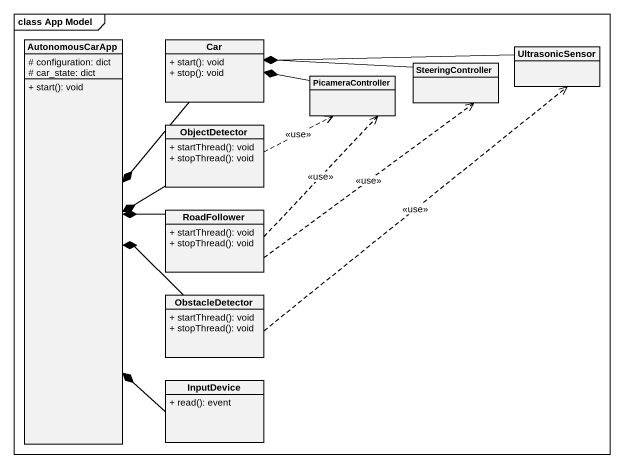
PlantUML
@startuml
mainframe class App Model
hide circle
hide empty members
skinparam classAttributeIconSize 0
class AutonomousCarApp {
  # configuration: dict
  # car_state: dict
  + start(): void
}
class Car {
  + start(): void
  + stop(): void
}
class UltrasonicSensor
class PicameraController
class SteeringController
class ObjectDetector {
  + startThread(): void
  + stopThread(): void
}
class RoadFollower {
  + startThread(): void
  + stopThread(): void
}
class ObstacleDetector {
  + startThread(): void
  + stopThread(): void
}
class InputDevice {
  + read(): event
}
Car --* AutonomousCarApp
UltrasonicSensor -left-* Car
PicameraController -left-* Car
SteeringController -left-* Car
ObjectDetector --* AutonomousCarApp
ObjectDetector .right.> PicameraController : <<use>>
RoadFollower -left-* AutonomousCarApp
RoadFollower .up.> PicameraController : <<use>>
RoadFollower .up.> SteeringController : <<use>>
ObstacleDetector -left-* AutonomousCarApp
ObstacleDetector .up.> UltrasonicSensor : <<use>>
InputDevice -up-* AutonomousCarApp
@enduml
